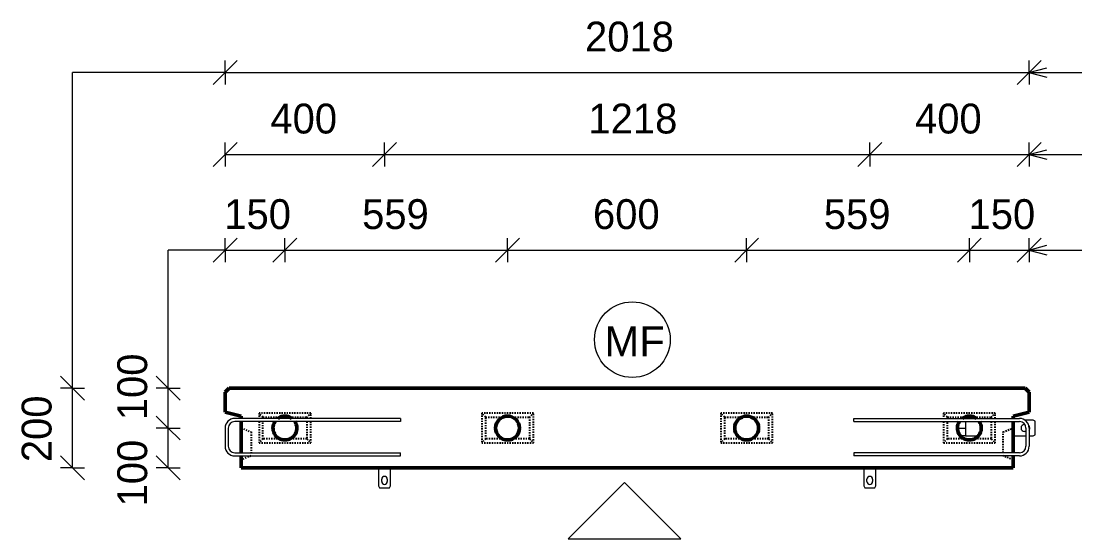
# Model space of a CAD drawing. Header units: millimetres. Extents: x 8200 to 32775, y -2059 to 19057.
# Drawn here: x 19127 to 21789, y 17757 to 19057 of the extents above; entities that cross this region are included whole.
import ezdxf

# ---------------------------------------------------------------- set-up
doc = ezdxf.new("R2010")
doc.units = ezdxf.units.MM
doc.linetypes.add('Dash', pattern=[6.36, 3.18, -3.18])
for name, color, linetype, lineweight in [('A-ANNO-DIMS', 211, 'Continuous', 9), ('A-ANNO-DIMS-30', 211, 'Continuous', 9), ('A-DETL-THIN', 151, 'Continuous', 18), ('A-GENM', 13, 'Continuous', 18), ('A-WALL', 113, 'Continuous', 25), ('A-WALL-HDLN', 110, 'Dash', 25), ('G-ANNO-TEXT', 231, 'Continuous', 9), ('S-RBAR', 171, 'Continuous', 18)]:
    doc.layers.add(name, color=color, linetype=linetype, lineweight=lineweight)
doc.styles.add('Arial_3', font='arial.ttf', dxfattribs={"height": 75})
doc.styles.add('Nirmala UI Semilight_1', font='NirmalaS.ttf', dxfattribs={"height": 75})
doc.dimstyles.new('Arrow_Filled_-_2_5_NI_UI_3', dxfattribs={"dimscale": 304.8, "dimtxt": 78.552296, "dimasz": 0.19685, "dimexe": 0.098425, "dimexo": 0.0625, "dimgap": 0.098425, "dimtad": 1, "dimdec": 4, "dimzin": 0, "dimdsep": 46, "dimtxsty": 'Nirmala UI Semilight_1', "dimblk1": 'OBLIQUE', "dimblk2": 'OBLIQUE', "dimsah": 1, "dimcen": 0.09, "dimazin": 0, "dimtfac": 1, "dimtdec": 4, "dimtix": 1, "dimtmove": 0, "dimatfit": 3, "dimfxl": 0.098425, "dimfxlon": 1, "dimtvp": 1, "dimtolj": 1, "dimtzin": 0, "dimarcsym": 2})
doc.dimstyles.new('Arrow_Filled_-_2_5_NI_UI_4', dxfattribs={"dimscale": 304.8, "dimtxt": 78.552296, "dimasz": 0.19685, "dimexe": 0.098425, "dimexo": 0.0625, "dimgap": 0.098425, "dimtad": 1, "dimdec": 4, "dimzin": 0, "dimdsep": 46, "dimtxsty": 'Nirmala UI Semilight_1', "dimblk1": 'OBLIQUE', "dimblk2": 'OBLIQUE', "dimsah": 1, "dimcen": 0.09, "dimazin": 0, "dimtfac": 1, "dimtdec": 4, "dimtix": 1, "dimtmove": 2, "dimatfit": 3, "dimfxl": 0.098425, "dimfxlon": 1, "dimtvp": 1, "dimtolj": 1, "dimtzin": 0, "dimarcsym": 2})

# ---------------------------------------------------------------- blocks, each defined once
blk = doc.blocks.new('RR spread anchor face based - RR-SA-2_5-150-1726819-Elevation Top')
at = {"layer": 'A-GENM'}
for p, q in [((11260.8, 17935.4), (11260.8, 17890.4)), ((11290.8, 17890.4), (11290.8, 17935.4)), ((11260.8, 17890.4), (11263.3, 17885.4)), ((11268.8, 17900.9), (11268.8, 17906.9)), ((11282.8, 17906.9), (11282.8, 17900.9)), ((11288.3, 17885.4), (11290.8, 17890.4)), ((11263.3, 17885.4), (11288.3, 17885.4))]:
    blk.add_line(p, q, dxfattribs=at)
for centre, start, end in [((11275.8, 17906.9), 0, 180), ((11275.8, 17900.9), 180, 0)]:
    blk.add_arc(centre, 7, start, end, dxfattribs=at)
blk = doc.blocks.new('RR spread anchor face based - RR-SA-3_0-200-1726827-Elevation Top')
at = {"layer": 'A-GENM'}
for p, q in [((12733.8, 18051.4), (12733.8, 18035.4)), ((12733.8, 18051.4), (12733.8, 18035.5)), ((12903.8, 18055.4), (12882.8, 18055.4)), ((12908.8, 18052.9), (12903.8, 18055.4)), ((12908.8, 18017.9), (12908.8, 18052.9)), ((12713.9, 18035.4), (12733.8, 18035.4)), ((12733.8, 18035.4), (12733.8, 18015.4)), ((12733.8, 18035.4), (12733.8, 18015.4)), ((12882.5, 18044.4), (12882.9, 18044.4)), ((12885.8, 18026.4), (12882.5, 18026.4)), ((12733.8, 18015.4), (12722, 18015.4)), ((12733.8, 18015.4), (12765.6, 18015.4)), ((12853.8, 18015.4), (12885.8, 18015.4)), ((12893.8, 18015.4), (12903.8, 18015.4)), ((12903.8, 18015.4), (12908.8, 18017.9))]:
    blk.add_line(p, q, dxfattribs=at)
for centre, start, end in [((12882.5, 18035.4), 90, 270), ((12886.5, 18035.4), 324.8077, 43.7744)]:
    blk.add_arc(centre, 9, start, end, dxfattribs=at)
blk = doc.blocks.new('DIMBLOCK84-Elevation Top')
at = {"layer": 'A-ANNO-DIMS-30'}
for p, q in [((19639.2, 18928.3), (19669.2, 18958.3)), ((19639.2, 18928.3), (19639.2, 18958.3)), ((21657.2, 18928.3), (21687.2, 18958.3)), ((21657.2, 18928.3), (21657.2, 18958.3)), ((19639.2, 18928.3), (19609.2, 18898.3)), ((19639.2, 18928.3), (21657.2, 18928.3)), ((19639.2, 18928.3), (19639.2, 18898.3)), ((21657.2, 18928.3), (21627.2, 18898.3)), ((21657.2, 18928.3), (21657.2, 18898.3))]:
    blk.add_line(p, q, dxfattribs=at)
at = {"layer": 'A-ANNO-DIMS-30', "color": 0, "insert": (20542.5, 19056.2), "char_height": 75, "width": 253.653, "attachment_point": 1, "line_spacing_factor": 1.142579, "style": 'Nirmala UI Semilight_1'}
blk.add_mtext('2018', dxfattribs=at)
blk = doc.blocks.new('_Oblique')
at = {"color": 0, "linetype": 'ByBlock', "lineweight": -2}
blk.add_line((-0.5, -0.5), (0.5, 0.5), dxfattribs=at)
blk = doc.blocks.new('DIMBLOCK85-Elevation Top')
at = {"layer": 'A-ANNO-DIMS-30'}
for p, q in [((19639.2, 18482.4), (19669.2, 18512.4)), ((19639.2, 18482.4), (19639.2, 18512.4)), ((19789.2, 18482.4), (19819.2, 18512.4)), ((19789.2, 18482.4), (19789.2, 18512.4)), ((19639.2, 18482.4), (19609.2, 18452.4)), ((19639.2, 18482.4), (19789.2, 18482.4)), ((19639.2, 18482.4), (19639.2, 18452.4)), ((19789.2, 18482.4), (19759.2, 18452.4)), ((19789.2, 18482.4), (19789.2, 18452.4))]:
    blk.add_line(p, q, dxfattribs=at)
at = {"layer": 'A-ANNO-DIMS-30', "color": 0, "insert": (19637.1, 18610.2), "char_height": 75, "width": 185.098, "attachment_point": 1, "line_spacing_factor": 1.142579, "style": 'Nirmala UI Semilight_1'}
blk.add_mtext('150', dxfattribs=at)
blk = doc.blocks.new('DIMBLOCK86-Elevation Top')
at = {"layer": 'A-ANNO-DIMS-30'}
for p, q in [((19789.2, 18482.4), (19819.2, 18512.4)), ((19789.2, 18482.4), (19789.2, 18512.4)), ((20348.2, 18482.4), (20378.2, 18512.4)), ((20348.2, 18482.4), (20348.2, 18512.4)), ((19789.2, 18482.4), (19759.2, 18452.4)), ((19789.2, 18482.4), (20348.2, 18482.4)), ((19789.2, 18482.4), (19789.2, 18452.4)), ((20348.2, 18482.4), (20318.2, 18452.4)), ((20348.2, 18482.4), (20348.2, 18452.4))]:
    blk.add_line(p, q, dxfattribs=at)
at = {"layer": 'A-ANNO-DIMS-30', "color": 0, "insert": (19983, 18610.2), "char_height": 75, "width": 205.664, "attachment_point": 1, "line_spacing_factor": 1.142579, "style": 'Nirmala UI Semilight_1'}
blk.add_mtext('559', dxfattribs=at)
blk = doc.blocks.new('DIMBLOCK87-Elevation Top')
at = {"layer": 'A-ANNO-DIMS-30'}
for p, q in [((20348.2, 18482.4), (20378.2, 18512.4)), ((20348.2, 18482.4), (20348.2, 18512.4)), ((20948.2, 18482.4), (20978.2, 18512.4)), ((20948.2, 18482.4), (20948.2, 18512.4)), ((20348.2, 18482.4), (20318.2, 18452.4)), ((20348.2, 18482.4), (20948.2, 18482.4)), ((20348.2, 18482.4), (20348.2, 18452.4)), ((20948.2, 18482.4), (20918.2, 18452.4)), ((20948.2, 18482.4), (20948.2, 18452.4))]:
    blk.add_line(p, q, dxfattribs=at)
at = {"layer": 'A-ANNO-DIMS-30', "color": 0, "insert": (20562.5, 18610.2), "char_height": 75, "width": 205.664, "attachment_point": 1, "line_spacing_factor": 1.142579, "style": 'Nirmala UI Semilight_1'}
blk.add_mtext('600', dxfattribs=at)
blk = doc.blocks.new('DIMBLOCK88-Elevation Top')
at = {"layer": 'A-ANNO-DIMS-30'}
for p, q in [((20948.2, 18482.4), (20978.2, 18512.4)), ((20948.2, 18482.4), (20948.2, 18512.4)), ((21507.2, 18482.4), (21537.2, 18512.4)), ((21507.2, 18482.4), (21507.2, 18512.4)), ((20948.2, 18482.4), (20918.2, 18452.4)), ((20948.2, 18482.4), (21507.2, 18482.4)), ((20948.2, 18482.4), (20948.2, 18452.4)), ((21507.2, 18482.4), (21477.2, 18452.4)), ((21507.2, 18482.4), (21507.2, 18452.4))]:
    blk.add_line(p, q, dxfattribs=at)
at = {"layer": 'A-ANNO-DIMS-30', "color": 0, "insert": (21142, 18610.2), "char_height": 75, "width": 205.664, "attachment_point": 1, "line_spacing_factor": 1.142579, "style": 'Nirmala UI Semilight_1'}
blk.add_mtext('559', dxfattribs=at)
blk = doc.blocks.new('DIMBLOCK89-Elevation Top')
at = {"layer": 'A-ANNO-DIMS-30'}
for p, q in [((21507.2, 18482.4), (21537.2, 18512.4)), ((21507.2, 18482.4), (21507.2, 18512.4)), ((21657.2, 18482.4), (21687.2, 18512.4)), ((21657.2, 18482.4), (21657.2, 18512.4)), ((21507.2, 18482.4), (21477.2, 18452.4)), ((21507.2, 18482.4), (21657.2, 18482.4)), ((21507.2, 18482.4), (21507.2, 18452.4)), ((21657.2, 18482.4), (21627.2, 18452.4)), ((21657.2, 18482.4), (21657.2, 18452.4))]:
    blk.add_line(p, q, dxfattribs=at)
at = {"layer": 'A-ANNO-DIMS-30', "color": 0, "insert": (21505.1, 18610.2), "char_height": 75, "width": 185.098, "attachment_point": 1, "line_spacing_factor": 1.142579, "style": 'Nirmala UI Semilight_1'}
blk.add_mtext('150', dxfattribs=at)
blk = doc.blocks.new('DIMBLOCK90-Elevation Top')
at = {"layer": 'A-ANNO-DIMS-30'}
for p, q in [((19639.2, 18722.4), (19669.2, 18752.4)), ((19639.2, 18722.4), (19639.2, 18752.4)), ((20039.2, 18722.4), (20069.2, 18752.4)), ((20039.2, 18722.4), (20039.2, 18752.4)), ((19639.2, 18722.4), (19609.2, 18692.4)), ((19639.2, 18722.4), (20039.2, 18722.4)), ((19639.2, 18722.4), (19639.2, 18692.4)), ((20039.2, 18722.4), (20009.2, 18692.4)), ((20039.2, 18722.4), (20039.2, 18692.4))]:
    blk.add_line(p, q, dxfattribs=at)
at = {"layer": 'A-ANNO-DIMS-30', "color": 0, "insert": (19752.8, 18850.2), "char_height": 75, "width": 207.378, "attachment_point": 1, "line_spacing_factor": 1.142579, "style": 'Nirmala UI Semilight_1'}
blk.add_mtext('400', dxfattribs=at)
blk = doc.blocks.new('DIMBLOCK91-Elevation Top')
at = {"layer": 'A-ANNO-DIMS-30'}
for p, q in [((20039.2, 18722.4), (20069.2, 18752.4)), ((20039.2, 18722.4), (20039.2, 18752.4)), ((21257.2, 18722.4), (21287.2, 18752.4)), ((21257.2, 18722.4), (21257.2, 18752.4)), ((20039.2, 18722.4), (20009.2, 18692.4)), ((20039.2, 18722.4), (21257.2, 18722.4)), ((20039.2, 18722.4), (20039.2, 18692.4)), ((21257.2, 18722.4), (21227.2, 18692.4)), ((21257.2, 18722.4), (21257.2, 18692.4))]:
    blk.add_line(p, q, dxfattribs=at)
at = {"layer": 'A-ANNO-DIMS-30', "color": 0, "insert": (20551.1, 18850.2), "char_height": 75, "width": 233.086, "attachment_point": 1, "line_spacing_factor": 1.142579, "style": 'Nirmala UI Semilight_1'}
blk.add_mtext('1218', dxfattribs=at)
blk = doc.blocks.new('DIMBLOCK92-Elevation Top')
at = {"layer": 'A-ANNO-DIMS-30'}
for p, q in [((21257.2, 18722.4), (21287.2, 18752.4)), ((21257.2, 18722.4), (21257.2, 18752.4)), ((21657.2, 18722.4), (21687.2, 18752.4)), ((21657.2, 18722.4), (21657.2, 18752.4)), ((21257.2, 18722.4), (21227.2, 18692.4)), ((21257.2, 18722.4), (21657.2, 18722.4)), ((21257.2, 18722.4), (21257.2, 18692.4)), ((21657.2, 18722.4), (21627.2, 18692.4)), ((21657.2, 18722.4), (21657.2, 18692.4))]:
    blk.add_line(p, q, dxfattribs=at)
at = {"layer": 'A-ANNO-DIMS-30', "color": 0, "insert": (21370.8, 18850.2), "char_height": 75, "width": 207.378, "attachment_point": 1, "line_spacing_factor": 1.142579, "style": 'Nirmala UI Semilight_1'}
blk.add_mtext('400', dxfattribs=at)
blk = doc.blocks.new('DIMBLOCK93-Elevation Top')
at = {"layer": 'A-ANNO-DIMS-30'}
for p, q in [((19256.3, 18135.4), (19226.3, 18165.4)), ((19256.3, 18135.4), (19226.3, 18135.4)), ((19256.3, 17935.4), (19256.3, 18135.4)), ((19256.3, 18135.4), (19286.3, 18105.4)), ((19256.3, 18135.4), (19286.3, 18135.4)), ((19256.3, 17935.4), (19226.3, 17965.4)), ((19256.3, 17935.4), (19226.3, 17935.4)), ((19256.3, 17935.4), (19286.3, 17905.4)), ((19256.3, 17935.4), (19286.3, 17935.4))]:
    blk.add_line(p, q, dxfattribs=at)
at = {"layer": 'A-ANNO-DIMS-30', "color": 0, "insert": (19128.5, 17949.7), "char_height": 75, "width": 205.664, "attachment_point": 1, "rotation": 90, "line_spacing_factor": 1.142579, "style": 'Nirmala UI Semilight_1'}
blk.add_mtext('200', dxfattribs=at)
blk = doc.blocks.new('DIMBLOCK94-Elevation Top')
at = {"layer": 'A-ANNO-DIMS-30'}
for p, q in [((19496.3, 18035.4), (19466.3, 18065.4)), ((19496.3, 18035.4), (19466.3, 18035.4)), ((19496.3, 17935.4), (19496.3, 18035.4)), ((19496.3, 18035.4), (19526.3, 18005.4)), ((19496.3, 18035.4), (19526.3, 18035.4)), ((19496.3, 17935.4), (19466.3, 17965.4)), ((19496.3, 17935.4), (19466.3, 17935.4)), ((19496.3, 17935.4), (19526.3, 17905.4)), ((19496.3, 17935.4), (19526.3, 17935.4))]:
    blk.add_line(p, q, dxfattribs=at)
at = {"layer": 'A-ANNO-DIMS-30', "color": 0, "insert": (19368.5, 17838.5), "char_height": 75, "width": 185.098, "attachment_point": 1, "rotation": 90, "line_spacing_factor": 1.142579, "style": 'Nirmala UI Semilight_1'}
blk.add_mtext('100', dxfattribs=at)
blk = doc.blocks.new('DIMBLOCK95-Elevation Top')
at = {"layer": 'A-ANNO-DIMS-30'}
for p, q in [((19496.3, 18135.4), (19466.3, 18165.4)), ((19496.3, 18135.4), (19466.3, 18135.4)), ((19496.3, 18035.4), (19496.3, 18135.4)), ((19496.3, 18135.4), (19526.3, 18105.4)), ((19496.3, 18135.4), (19526.3, 18135.4)), ((19496.3, 18035.4), (19466.3, 18065.4)), ((19496.3, 18035.4), (19466.3, 18035.4)), ((19496.3, 18035.4), (19526.3, 18005.4)), ((19496.3, 18035.4), (19526.3, 18035.4))]:
    blk.add_line(p, q, dxfattribs=at)
at = {"layer": 'A-ANNO-DIMS-30', "color": 0, "insert": (19368.5, 18055.1), "char_height": 75, "width": 185.098, "attachment_point": 1, "rotation": 90, "line_spacing_factor": 1.142579, "style": 'Nirmala UI Semilight_1'}
blk.add_mtext('100', dxfattribs=at)

msp = doc.modelspace()

# ---------------------------------------------------------------- linework, layer by layer
at = {"layer": 'A-DETL-THIN'}
for p, q in [((19256.33504, 18135.4305), (19256.33504, 18928.29905)), ((19639.21524, 18928.29905), (19256.33504, 18928.29905)), ((19496.33504, 18135.4305), (19496.33504, 18482.36955)), ((19639.21524, 18482.36955), (19496.33504, 18482.36955)), ((20641.30837, 17898.5654), (20499.88702, 17757.14405)), ((20782.72973, 17757.14405), (20641.30837, 17898.5654)), ((20499.88702, 17757.14405), (20782.72973, 17757.14405))]:
    msp.add_line(p, q, dxfattribs=at)
msp.add_circle((20661.33818, 18257.43607), 95, dxfattribs=at)
at = {"layer": 'A-WALL', "lineweight": 50}
for p, q in [((19649.21782, 18135.4305), (19639.21524, 18125.42792)), ((21647.21266, 18135.4305), (19649.21782, 18135.4305)), ((21657.21524, 18125.42792), (21647.21266, 18135.4305)), ((19639.21524, 18125.42792), (19639.21524, 18075.4305)), ((21657.21524, 18075.4305), (21657.21524, 18125.42792)), ((19639.21524, 18075.4305), (19679.21524, 18065.4305)), ((21617.21524, 18065.4305), (21657.21524, 18075.4305)), ((19679.21524, 18065.4305), (19679.21524, 18059.4305)), ((19679.21524, 18051.4305), (19679.21524, 17973.4305)), ((21617.21524, 18059.4305), (21617.21524, 18065.4305)), ((21617.21524, 17973.4305), (21617.21524, 18051.4305)), ((19679.21524, 17965.4305), (19679.21524, 17935.4305)), ((21617.21524, 17935.4305), (21617.21524, 17965.4305)), ((19679.21524, 17935.4305), (21617.21524, 17935.4305))]:
    msp.add_line(p, q, dxfattribs=at)
for centre, start, end in [((19789.21524, 18035.4305), 147.51594743, 270), ((19789.21524, 18035.4305), 90, 126), ((19789.21524, 18035.4305), 54, 90), ((19789.21524, 18035.4305), 270, 32.48405257), ((20348.21524, 18035.4305), 90, 270), ((20348.21524, 18035.4305), 270, 90), ((20948.21524, 18035.4305), 90, 270), ((20948.21524, 18035.4305), 270, 90), ((21507.21524, 18035.4305), 147.51594743, 270), ((21507.21524, 18035.4305), 90, 126), ((21507.21524, 18035.4305), 54, 90), ((21507.21524, 18035.4305), 270, 32.48405257)]:
    msp.add_arc(centre, 30, start, end, dxfattribs=at)
at = {"layer": 'A-WALL-HDLN'}
for p, q in [((19854.21524, 18072.9305), (19724.21524, 18072.9305)), ((19724.21524, 18072.9305), (19724.21524, 18059.4305)), ((19734.21524, 18062.9305), (19724.21524, 18072.9305)), ((19724.21524, 18051.4305), (19724.21524, 17997.9305)), ((19734.21524, 18062.9305), (19777.22566, 18062.9305)), ((19734.21524, 18059.4305), (19734.21524, 18062.9305)), ((19734.21524, 18007.9305), (19734.21524, 18051.4305)), ((19801.20482, 18062.9305), (19844.21524, 18062.9305)), ((19854.21524, 18072.9305), (19844.21524, 18062.9305)), ((19844.21524, 18062.9305), (19844.21524, 18059.4305)), ((19844.21524, 18051.4305), (19844.21524, 18007.9305)), ((19854.21524, 18059.4305), (19854.21524, 18072.9305)), ((19854.21524, 17997.9305), (19854.21524, 18051.4305)), ((20413.21524, 18072.9305), (20283.21524, 18072.9305)), ((20283.21524, 18072.9305), (20283.21524, 17997.9305)), ((20293.21524, 18062.9305), (20283.21524, 18072.9305)), ((20293.21524, 18062.9305), (20336.22566, 18062.9305)), ((20293.21524, 18007.9305), (20293.21524, 18062.9305)), ((20360.20482, 18062.9305), (20403.21524, 18062.9305)), ((20413.21524, 18072.9305), (20403.21524, 18062.9305)), ((20403.21524, 18062.9305), (20403.21524, 18007.9305)), ((20413.21524, 17997.9305), (20413.21524, 18072.9305)), ((21013.21524, 18072.9305), (20883.21524, 18072.9305)), ((20883.21524, 18072.9305), (20883.21524, 17997.9305)), ((20893.21524, 18062.9305), (20883.21524, 18072.9305)), ((20893.21524, 18062.9305), (20936.22566, 18062.9305)), ((20893.21524, 18007.9305), (20893.21524, 18062.9305)), ((20960.20482, 18062.9305), (21003.21524, 18062.9305)), ((21013.21524, 18072.9305), (21003.21524, 18062.9305)), ((21003.21524, 18062.9305), (21003.21524, 18007.9305)), ((21013.21524, 17997.9305), (21013.21524, 18072.9305)), ((21572.21524, 18072.9305), (21442.21524, 18072.9305)), ((21442.21524, 18072.9305), (21442.21524, 18059.4305)), ((21452.21524, 18062.9305), (21442.21524, 18072.9305)), ((21442.21524, 18051.4305), (21442.21524, 17997.9305)), ((21452.21524, 18062.9305), (21495.22566, 18062.9305)), ((21452.21524, 18059.4305), (21452.21524, 18062.9305)), ((21452.21524, 18007.9305), (21452.21524, 18051.4305)), ((21519.20482, 18062.9305), (21562.21524, 18062.9305)), ((21572.21524, 18072.9305), (21562.21524, 18062.9305)), ((21562.21524, 18062.9305), (21562.21524, 18059.4305)), ((21562.21524, 18051.4305), (21562.21524, 18007.9305)), ((21572.21524, 18059.4305), (21572.21524, 18072.9305)), ((21572.21524, 17997.9305), (21572.21524, 18051.4305)), ((19679.26485, 18035.41066), (19704.21524, 18025.4305)), ((19704.21524, 18025.4305), (19704.21524, 17973.4305)), ((21592.21524, 18025.4305), (21617.16563, 18035.41066)), ((21592.21524, 17973.4305), (21592.21524, 18025.4305)), ((19734.21524, 18007.9305), (19724.21524, 17997.9305)), ((19724.21524, 17997.9305), (19854.21524, 17997.9305)), ((19777.22566, 18007.9305), (19734.21524, 18007.9305)), ((19844.21524, 18007.9305), (19801.20482, 18007.9305)), ((19844.21524, 18007.9305), (19854.21524, 17997.9305)), ((20293.21524, 18007.9305), (20283.21524, 17997.9305)), ((20283.21524, 17997.9305), (20413.21524, 17997.9305)), ((20336.22566, 18007.9305), (20293.21524, 18007.9305)), ((20403.21524, 18007.9305), (20360.20482, 18007.9305)), ((20403.21524, 18007.9305), (20413.21524, 17997.9305)), ((20893.21524, 18007.9305), (20883.21524, 17997.9305)), ((20883.21524, 17997.9305), (21013.21524, 17997.9305)), ((20936.22566, 18007.9305), (20893.21524, 18007.9305)), ((21003.21524, 18007.9305), (20960.20482, 18007.9305)), ((21003.21524, 18007.9305), (21013.21524, 17997.9305)), ((21452.21524, 18007.9305), (21442.21524, 17997.9305)), ((21442.21524, 17997.9305), (21572.21524, 17997.9305)), ((21495.22566, 18007.9305), (21452.21524, 18007.9305)), ((21562.21524, 18007.9305), (21519.20482, 18007.9305)), ((21562.21524, 18007.9305), (21572.21524, 17997.9305)), ((19704.21524, 17965.4305), (19679.26485, 17955.45035)), ((21617.16563, 17955.45035), (21592.21524, 17965.4305))]:
    msp.add_line(p, q, dxfattribs=at)
at = {"layer": 'G-ANNO-TEXT', "color": 10}
for p, q in [((21656.61743, 18928.38539), (21701.61743, 18940.4431)), ((21656.61743, 18928.38539), (21701.61743, 18916.32768)), ((21656.61743, 18928.38539), (21789.38195, 18928.38539)), ((21656.61743, 18722.45589), (21701.61743, 18734.5136)), ((21656.61743, 18722.45589), (21701.61743, 18710.39817)), ((21656.61743, 18722.45589), (21789.38195, 18722.45589)), ((21656.61743, 18482.45589), (21701.61743, 18494.5136)), ((21656.61743, 18482.45589), (21701.61743, 18470.39817)), ((21656.61743, 18482.45589), (21789.38195, 18482.45589))]:
    msp.add_line(p, q, dxfattribs=at)
at = {"layer": 'S-RBAR'}
for p, q in [((20079.21524, 18059.4305), (19663.21524, 18059.4305)), ((20079.21524, 18051.4305), (19663.21524, 18051.4305)), ((20079.21524, 18059.4305), (20079.21524, 18051.4305)), ((21217.21524, 18059.4305), (21633.21524, 18059.4305)), ((21217.21524, 18051.4305), (21217.21524, 18059.4305)), ((21217.21524, 18051.4305), (21633.21524, 18051.4305)), ((19639.21524, 18035.4305), (19639.21524, 17989.4305)), ((19647.21524, 18035.4305), (19647.21524, 17989.4305)), ((21649.21524, 18035.4305), (21649.21524, 17989.4305)), ((21657.21524, 18035.4305), (21657.21524, 17989.4305)), ((19663.21524, 17973.4305), (20079.21524, 17973.4305)), ((20079.21524, 17965.4305), (20079.21524, 17973.4305)), ((21633.21524, 17973.4305), (21217.21524, 17973.4305)), ((21217.21524, 17973.4305), (21217.21524, 17965.4305)), ((19663.21524, 17965.4305), (20079.21524, 17965.4305)), ((21633.21524, 17965.4305), (21217.21524, 17965.4305))]:
    msp.add_line(p, q, dxfattribs=at)
for centre, radius, start, end in [((19663.21524, 18035.4305), 24, 90, 180), ((19663.21524, 18035.4305), 16, 90, 180), ((21633.21524, 18035.4305), 24, 0, 90), ((21633.21524, 18035.4305), 16, 0, 90), ((19663.21524, 17989.4305), 24, 180, 270), ((19663.21524, 17989.4305), 16, 180, 270), ((21633.21524, 17989.4305), 16, 270, 0), ((21633.21524, 17989.4305), 24, 270, 360)]:
    msp.add_arc(centre, radius, start, end, dxfattribs=at)

# ---------------------------------------------------------------- block references
at = {"layer": 'A-GENM'}
for name, p in [('RR spread anchor face based - RR-SA-3_0-200-1726827-Elevation Top', (8763.41141, 0)), ('RR spread anchor face based - RR-SA-2_5-150-1726819-Elevation Top', (8763.41141, 0)), ('RR spread anchor face based - RR-SA-2_5-150-1726819-Elevation Top', (9981.41141, 0))]:
    msp.add_blockref(name, p, dxfattribs=at)

# ---------------------------------------------------------------- texts
at = {"layer": 'G-ANNO-TEXT', "color": 7, "insert": (20591.31547, 18290.86748), "char_height": 75, "width": 180.3796875, "attachment_point": 1, "style": 'Arial_3'}
msp.add_mtext('MF', dxfattribs=at)

# ---------------------------------------------------------------- dimensions: what is measured, and where the dimension line sits
at = {"layer": 'A-ANNO-DIMS'}
for base, p1, p2, override, picture, middle in [((21657.21524, 18928.29905), (19639.21524, 18898.29905), (21657.21524, 18898.29905), {"dimpost": '<>', "dimfxl": 2018}, 'DIMBLOCK84-Elevation Top', (20648.21524, 18997.26349)), ((20039.21524, 18722.36955), (19639.21524, 18692.36955), (20039.21524, 18692.36955), {"dimpost": '<>', "dimfxl": 400}, 'DIMBLOCK90-Elevation Top', (19839.21524, 18791.12478)), ((21257.21524, 18722.36955), (20039.21524, 18692.36955), (21257.21524, 18692.36955), {"dimpost": '<>', "dimfxl": 1218}, 'DIMBLOCK91-Elevation Top', (20648.21524, 18791.30784)), ((21657.21524, 18722.36955), (21257.21524, 18692.36955), (21657.21524, 18692.36955), {"dimpost": '<>', "dimfxl": 400}, 'DIMBLOCK92-Elevation Top', (21457.21524, 18791.12478)), ((19789.21524, 18482.36955), (19639.21524, 18452.36955), (19789.21524, 18452.36955), {"dimpost": '<>', "dimfxl": 150}, 'DIMBLOCK85-Elevation Top', (19714.21524, 18551.33399)), ((20348.21524, 18482.36955), (19789.21524, 18452.36955), (20348.21524, 18452.36955), {"dimpost": '<>', "dimfxl": 559}, 'DIMBLOCK86-Elevation Top', (20068.71524, 18551.15093)), ((20948.21524, 18482.36955), (20348.21524, 18452.36955), (20948.21524, 18452.36955), {"dimpost": '<>', "dimfxl": 600}, 'DIMBLOCK87-Elevation Top', (20648.21524, 18551.15093)), ((21507.21524, 18482.36955), (20948.21524, 18452.36955), (21507.21524, 18452.36955), {"dimpost": '<>', "dimfxl": 559}, 'DIMBLOCK88-Elevation Top', (21227.71524, 18551.15093)), ((21657.21524, 18482.36955), (21507.21524, 18452.36955), (21657.21524, 18452.36955), {"dimpost": '<>', "dimfxl": 150}, 'DIMBLOCK89-Elevation Top', (21582.21524, 18551.33399))]:
    dim = msp.add_linear_dim(base=base, p1=p1, p2=p2, dimstyle='Arrow_Filled_-_2_5_NI_UI_3', override=override, dxfattribs=at)
    dim.commit()
    dim.dimension.update_dxf_attribs({"geometry": picture, "text_midpoint": middle})
for base, p1, p2, picture, middle in [((19496.33504, 18135.4305), (19526.33504, 18035.4305), (19526.33504, 18135.4305), 'DIMBLOCK95-Elevation Top', (19418.48346, 18147.6954)), ((19496.33504, 18035.4305), (19526.33504, 17935.4305), (19526.33504, 18035.4305), 'DIMBLOCK94-Elevation Top', (19418.48346, 17931.05815))]:
    dim = msp.add_linear_dim(base=base, p1=p1, p2=p2, angle=90, dimstyle='Arrow_Filled_-_2_5_NI_UI_4', override={"dimpost": '<>', "dimfxl": 100}, dxfattribs=at)
    dim.commit()
    dim.dimension.update_dxf_attribs({"geometry": picture, "text_midpoint": middle, "dimtype": 160, "text_rotation": 90})
dim = msp.add_linear_dim(base=(19256.33504, 18135.4305), p1=(19286.33504, 17935.4305), p2=(19286.33504, 18135.4305), angle=90, dimstyle='Arrow_Filled_-_2_5_NI_UI_3', override={"dimpost": '<>', "dimfxl": 200}, dxfattribs=at)
dim.commit()
dim.dimension.update_dxf_attribs({"geometry": 'DIMBLOCK93-Elevation Top', "text_midpoint": (19187.57981, 18035.4305)})

doc.saveas('drawing.dxf')
